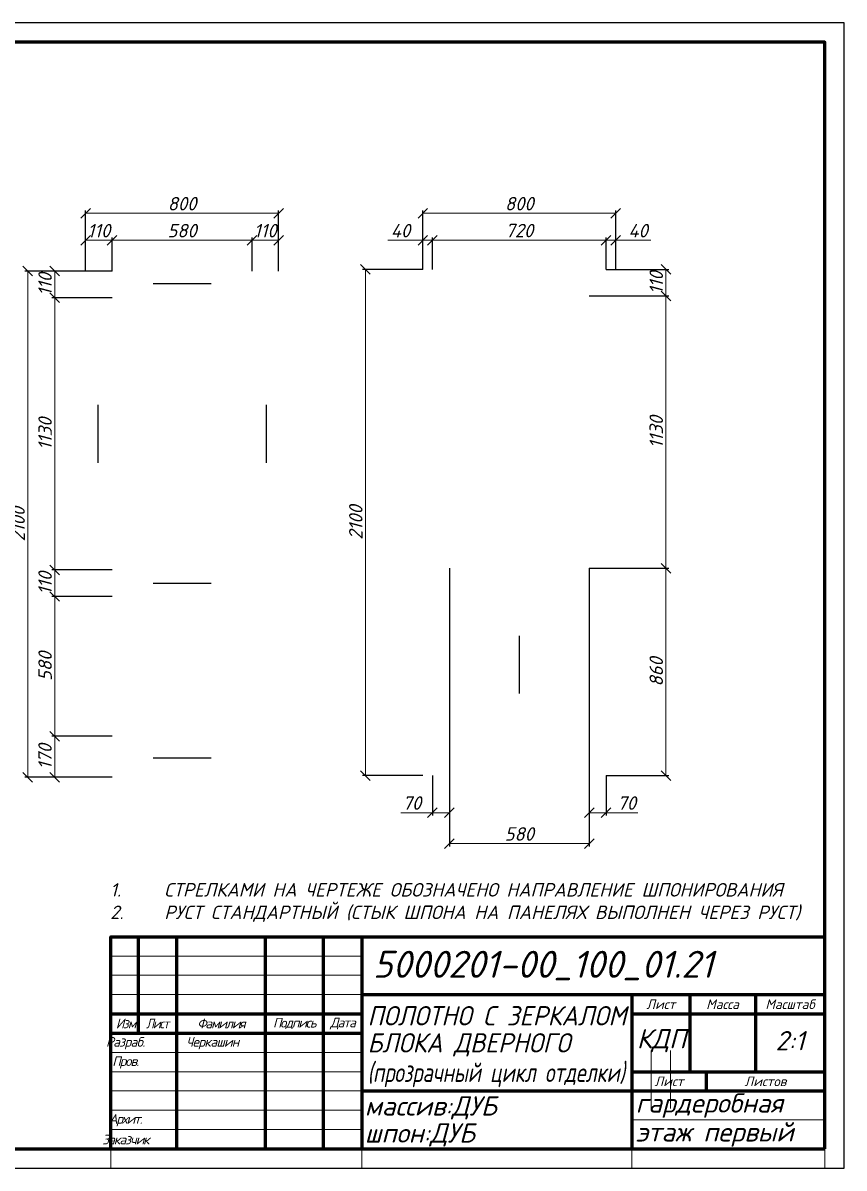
# Paper-space layout 'Лист1' of a CAD drawing. Header units: millimetres. Extents: x 0 to 420, y -322 to 297.
# Drawn here: x 207.2 to 420, y 0 to 297 of the extents above; entities that cross this region are included whole.
import ezdxf
from ezdxf.enums import TextEntityAlignment as Align

# ---------------------------------------------------------------- set-up
doc = ezdxf.new("R2010")
doc.units = ezdxf.units.MM
doc.layers.add('слой служебный  ОБОЗНАЧЕНИЯ', color=1, linetype='Continuous')
doc.layers.add('слой служебный ШТАМП', color=4, linetype='Continuous')
doc.layers.add('слой служебный НАДПИСИ', color=7, linetype='Continuous', lineweight=18)
doc.layers.add('слой служебный РАЗМЕРЫ', color=7, linetype='Continuous', lineweight=18)
doc.styles.add('ЕСКД', font='isocpeui.ttf', dxfattribs={"height": 3.5})
doc.dimstyles.new('ЕСКД', dxfattribs={"dimtxt": 3.5, "dimasz": 2.5, "dimexe": 0.75, "dimexo": 0, "dimgap": 0.75, "dimtad": 1, "dimtxsty": 'ЕСКД', "dimblk": 'OBLIQUE', "dimcen": 2.5, "dimclrd": 256, "dimclre": 256, "dimclrt": 256, "dimadec": 0, "dimazin": 0, "dimtfac": 1, "dimtmove": 0, "dimatfit": 3, "dimfxl": 1, "dimlwd": -1, "dimarcsym": 0})

# ---------------------------------------------------------------- blocks, each defined once
blk = doc.blocks.new('_Oblique')
at = {"color": 0, "linetype": 'ByBlock', "lineweight": -2}
blk.add_line((-0.5, -0.5), (0.5, 0.5), dxfattribs=at)
blk = doc.blocks.new('*D16')
at = {"layer": 'Defpoints', "color": 0, "transparency": 16777216}
for p in [(230.3, 232.62), (215.42, 225.74), (230.3, 225.74)]:
    blk.add_point(p, dxfattribs=at)
at = {"layer": 'слой служебный РАЗМЕРЫ', "lineweight": -2, "transparency": 16777216}
for p, q in [((230.3, 232.62), (214.67, 232.62)), ((230.3, 225.74), (214.67, 225.74))]:
    blk.add_line(p, q, dxfattribs=at)
at = {"layer": 'слой служебный РАЗМЕРЫ', "transparency": 16777216}
blk.add_line((215.42, 232.62), (215.42, 225.74), dxfattribs=at)
at = {"layer": 'слой служебный РАЗМЕРЫ', "transparency": 16777216, "xscale": 2.5, "yscale": 2.5, "zscale": 2.5}
for p, rotation in [((215.42, 232.62), 90), ((215.42, 225.74), 270)]:
    blk.add_blockref('_Oblique', p, dxfattribs=dict(at, rotation=rotation))
at = {"layer": 'слой служебный РАЗМЕРЫ', "transparency": 16777216, "insert": (212.92, 229.18), "char_height": 3.5, "attachment_point": 5, "rotation": 90, "style": 'ЕСКД'}
blk.add_mtext('110', dxfattribs=at)
blk = doc.blocks.new('*D17')
at = {"layer": 'Defpoints', "color": 0, "transparency": 16777216}
for p in [(230.3, 225.74), (215.42, 155.12), (230.3, 155.12)]:
    blk.add_point(p, dxfattribs=at)
at = {"layer": 'слой служебный РАЗМЕРЫ', "lineweight": -2, "transparency": 16777216}
for p, q in [((230.3, 225.74), (214.67, 225.74)), ((230.3, 155.12), (214.67, 155.12))]:
    blk.add_line(p, q, dxfattribs=at)
at = {"layer": 'слой служебный РАЗМЕРЫ', "transparency": 16777216}
blk.add_line((215.42, 225.74), (215.42, 155.12), dxfattribs=at)
at = {"layer": 'слой служебный РАЗМЕРЫ', "transparency": 16777216, "xscale": 2.5, "yscale": 2.5, "zscale": 2.5}
for p, rotation in [((215.42, 225.74), 90), ((215.42, 155.12), 270)]:
    blk.add_blockref('_Oblique', p, dxfattribs=dict(at, rotation=rotation))
at = {"layer": 'слой служебный РАЗМЕРЫ', "transparency": 16777216, "insert": (212.92, 190.43), "char_height": 3.5, "attachment_point": 5, "rotation": 90, "style": 'ЕСКД'}
blk.add_mtext('1130', dxfattribs=at)
blk = doc.blocks.new('*D18')
at = {"layer": 'Defpoints', "color": 0, "transparency": 16777216}
for p in [(215.42, 155.12), (230.3, 155.12), (230.3, 148.24)]:
    blk.add_point(p, dxfattribs=at)
at = {"layer": 'слой служебный РАЗМЕРЫ', "lineweight": -2, "transparency": 16777216}
for p, q in [((230.3, 155.12), (214.67, 155.12)), ((230.3, 148.24), (214.67, 148.24))]:
    blk.add_line(p, q, dxfattribs=at)
at = {"layer": 'слой служебный РАЗМЕРЫ', "transparency": 16777216}
blk.add_line((215.42, 148.24), (215.42, 155.12), dxfattribs=at)
at = {"layer": 'слой служебный РАЗМЕРЫ', "transparency": 16777216, "xscale": 2.5, "yscale": 2.5, "zscale": 2.5}
for p, rotation in [((215.42, 155.12), 90), ((215.42, 148.24), 270)]:
    blk.add_blockref('_Oblique', p, dxfattribs=dict(at, rotation=rotation))
at = {"layer": 'слой служебный РАЗМЕРЫ', "transparency": 16777216, "insert": (212.92, 151.68), "char_height": 3.5, "attachment_point": 5, "rotation": 90, "style": 'ЕСКД'}
blk.add_mtext('110', dxfattribs=at)
blk = doc.blocks.new('*D19')
at = {"layer": 'Defpoints', "color": 0, "transparency": 16777216}
for p in [(230.3, 148.24), (215.42, 111.99), (230.3, 111.99)]:
    blk.add_point(p, dxfattribs=at)
at = {"layer": 'слой служебный РАЗМЕРЫ', "lineweight": -2, "transparency": 16777216}
for p, q in [((230.3, 148.24), (214.67, 148.24)), ((230.3, 111.99), (214.67, 111.99))]:
    blk.add_line(p, q, dxfattribs=at)
at = {"layer": 'слой служебный РАЗМЕРЫ', "transparency": 16777216}
blk.add_line((215.42, 148.24), (215.42, 111.99), dxfattribs=at)
at = {"layer": 'слой служебный РАЗМЕРЫ', "transparency": 16777216, "xscale": 2.5, "yscale": 2.5, "zscale": 2.5}
for p, rotation in [((215.42, 148.24), 90), ((215.42, 111.99), 270)]:
    blk.add_blockref('_Oblique', p, dxfattribs=dict(at, rotation=rotation))
at = {"layer": 'слой служебный РАЗМЕРЫ', "transparency": 16777216, "insert": (212.92, 130.12), "char_height": 3.5, "attachment_point": 5, "rotation": 90, "style": 'ЕСКД'}
blk.add_mtext('580', dxfattribs=at)
blk = doc.blocks.new('*D20')
at = {"layer": 'Defpoints', "color": 0, "transparency": 16777216}
for p in [(230.3, 111.99), (215.42, 101.37), (230.3, 101.37)]:
    blk.add_point(p, dxfattribs=at)
at = {"layer": 'слой служебный РАЗМЕРЫ', "lineweight": -2, "transparency": 16777216}
for p, q in [((230.3, 111.99), (214.67, 111.99)), ((230.3, 101.37), (214.67, 101.37))]:
    blk.add_line(p, q, dxfattribs=at)
at = {"layer": 'слой служебный РАЗМЕРЫ', "transparency": 16777216}
blk.add_line((215.42, 111.99), (215.42, 101.37), dxfattribs=at)
at = {"layer": 'слой служебный РАЗМЕРЫ', "transparency": 16777216, "xscale": 2.5, "yscale": 2.5, "zscale": 2.5}
for p, rotation in [((215.42, 111.99), 90), ((215.42, 101.37), 270)]:
    blk.add_blockref('_Oblique', p, dxfattribs=dict(at, rotation=rotation))
at = {"layer": 'слой служебный РАЗМЕРЫ', "transparency": 16777216, "insert": (212.9, 106.68), "char_height": 3.5, "attachment_point": 5, "rotation": 90, "style": 'ЕСКД'}
blk.add_mtext('170', dxfattribs=at)
blk = doc.blocks.new('*D21')
at = {"layer": 'Defpoints', "color": 0, "transparency": 16777216}
for p in [(208.42, 232.62), (223.42, 232.62), (223.42, 101.37)]:
    blk.add_point(p, dxfattribs=at)
at = {"layer": 'слой служебный РАЗМЕРЫ', "lineweight": -2, "transparency": 16777216}
for p, q in [((223.42, 232.62), (207.67, 232.62)), ((223.42, 101.37), (207.67, 101.37))]:
    blk.add_line(p, q, dxfattribs=at)
at = {"layer": 'слой служебный РАЗМЕРЫ', "transparency": 16777216}
blk.add_line((208.42, 101.37), (208.42, 232.62), dxfattribs=at)
at = {"layer": 'слой служебный РАЗМЕРЫ', "transparency": 16777216, "xscale": 2.5, "yscale": 2.5, "zscale": 2.5}
for p, rotation in [((208.42, 232.62), 90), ((208.42, 101.37), 270)]:
    blk.add_blockref('_Oblique', p, dxfattribs=dict(at, rotation=rotation))
at = {"layer": 'слой служебный РАЗМЕРЫ', "transparency": 16777216, "insert": (205.92, 166.99), "char_height": 3.5, "attachment_point": 5, "rotation": 90, "style": 'ЕСКД'}
blk.add_mtext('2100', dxfattribs=at)
blk = doc.blocks.new('*D22')
at = {"layer": 'Defpoints', "color": 0, "transparency": 16777216}
for p in [(223.42, 240.62), (223.42, 232.62), (230.3, 232.62)]:
    blk.add_point(p, dxfattribs=at)
at = {"layer": 'слой служебный РАЗМЕРЫ', "lineweight": -2, "transparency": 16777216}
for p, q in [((223.42, 232.62), (223.42, 241.37)), ((230.3, 232.62), (230.3, 241.37))]:
    blk.add_line(p, q, dxfattribs=at)
at = {"layer": 'слой служебный РАЗМЕРЫ', "transparency": 16777216}
blk.add_line((230.3, 240.62), (223.42, 240.62), dxfattribs=at)
at = {"layer": 'слой служебный РАЗМЕРЫ', "transparency": 16777216, "xscale": 2.5, "yscale": 2.5, "zscale": 2.5, "rotation": 180}
blk.add_blockref('_Oblique', (223.42, 240.62), dxfattribs=at)
at = {"layer": 'слой служебный РАЗМЕРЫ', "transparency": 16777216, "xscale": 2.5, "yscale": 2.5, "zscale": 2.5}
blk.add_blockref('_Oblique', (230.3, 240.62), dxfattribs=at)
at = {"layer": 'слой служебный РАЗМЕРЫ', "transparency": 16777216, "insert": (226.86, 243.12), "char_height": 3.5, "attachment_point": 5, "style": 'ЕСКД'}
blk.add_mtext('110', dxfattribs=at)
blk = doc.blocks.new('*D23')
at = {"layer": 'Defpoints', "color": 0, "transparency": 16777216}
for p in [(266.55, 240.62), (230.3, 232.62), (266.55, 232.62)]:
    blk.add_point(p, dxfattribs=at)
at = {"layer": 'слой служебный РАЗМЕРЫ', "lineweight": -2, "transparency": 16777216}
for p, q in [((230.3, 232.62), (230.3, 241.37)), ((266.55, 232.62), (266.55, 241.37))]:
    blk.add_line(p, q, dxfattribs=at)
at = {"layer": 'слой служебный РАЗМЕРЫ', "transparency": 16777216}
blk.add_line((230.3, 240.62), (266.55, 240.62), dxfattribs=at)
at = {"layer": 'слой служебный РАЗМЕРЫ', "transparency": 16777216, "xscale": 2.5, "yscale": 2.5, "zscale": 2.5, "rotation": 180}
blk.add_blockref('_Oblique', (230.3, 240.62), dxfattribs=at)
at = {"layer": 'слой служебный РАЗМЕРЫ', "transparency": 16777216, "xscale": 2.5, "yscale": 2.5, "zscale": 2.5}
blk.add_blockref('_Oblique', (266.55, 240.62), dxfattribs=at)
at = {"layer": 'слой служебный РАЗМЕРЫ', "transparency": 16777216, "insert": (248.42, 243.12), "char_height": 3.5, "attachment_point": 5, "style": 'ЕСКД'}
blk.add_mtext('580', dxfattribs=at)
blk = doc.blocks.new('*D24')
at = {"layer": 'Defpoints', "color": 0, "transparency": 16777216}
for p in [(273.42, 240.62), (266.55, 232.62), (273.42, 232.62)]:
    blk.add_point(p, dxfattribs=at)
at = {"layer": 'слой служебный РАЗМЕРЫ', "lineweight": -2, "transparency": 16777216}
for p, q in [((266.55, 232.62), (266.55, 241.37)), ((273.42, 232.62), (273.42, 241.37))]:
    blk.add_line(p, q, dxfattribs=at)
at = {"layer": 'слой служебный РАЗМЕРЫ', "transparency": 16777216}
blk.add_line((266.55, 240.62), (273.42, 240.62), dxfattribs=at)
at = {"layer": 'слой служебный РАЗМЕРЫ', "transparency": 16777216, "xscale": 2.5, "yscale": 2.5, "zscale": 2.5, "rotation": 180}
blk.add_blockref('_Oblique', (266.55, 240.62), dxfattribs=at)
at = {"layer": 'слой служебный РАЗМЕРЫ', "transparency": 16777216, "xscale": 2.5, "yscale": 2.5, "zscale": 2.5}
blk.add_blockref('_Oblique', (273.42, 240.62), dxfattribs=at)
at = {"layer": 'слой служебный РАЗМЕРЫ', "transparency": 16777216, "insert": (269.98, 243.12), "char_height": 3.5, "attachment_point": 5, "style": 'ЕСКД'}
blk.add_mtext('110', dxfattribs=at)
blk = doc.blocks.new('*D25')
at = {"layer": 'Defpoints', "color": 0, "transparency": 16777216}
for p in [(273.42, 247.62), (223.42, 232.62), (273.42, 232.62)]:
    blk.add_point(p, dxfattribs=at)
at = {"layer": 'слой служебный РАЗМЕРЫ', "lineweight": -2, "transparency": 16777216}
for p, q in [((223.42, 232.62), (223.42, 248.37)), ((273.42, 232.62), (273.42, 248.37))]:
    blk.add_line(p, q, dxfattribs=at)
at = {"layer": 'слой служебный РАЗМЕРЫ', "transparency": 16777216}
blk.add_line((223.42, 247.62), (273.42, 247.62), dxfattribs=at)
at = {"layer": 'слой служебный РАЗМЕРЫ', "transparency": 16777216, "xscale": 2.5, "yscale": 2.5, "zscale": 2.5, "rotation": 180}
blk.add_blockref('_Oblique', (223.42, 247.62), dxfattribs=at)
at = {"layer": 'слой служебный РАЗМЕРЫ', "transparency": 16777216, "xscale": 2.5, "yscale": 2.5, "zscale": 2.5}
blk.add_blockref('_Oblique', (273.42, 247.62), dxfattribs=at)
at = {"layer": 'слой служебный РАЗМЕРЫ', "transparency": 16777216, "insert": (248.42, 250.12), "char_height": 3.5, "attachment_point": 5, "style": 'ЕСКД'}
blk.add_mtext('800', dxfattribs=at)
blk = doc.blocks.new('*D26')
at = {"layer": 'Defpoints', "color": 0, "transparency": 16777216}
for p in [(310.82, 240.62), (310.82, 233.06), (313.32, 233.06)]:
    blk.add_point(p, dxfattribs=at)
at = {"layer": 'слой служебный РАЗМЕРЫ', "transparency": 16777216}
for p, q in [((310.82, 240.62), (301.75, 240.62)), ((313.32, 240.62), (310.82, 240.62))]:
    blk.add_line(p, q, dxfattribs=at)
at = {"layer": 'слой служебный РАЗМЕРЫ', "lineweight": -2, "transparency": 16777216}
for p, q in [((310.82, 233.06), (310.82, 241.37)), ((313.32, 233.06), (313.32, 241.37))]:
    blk.add_line(p, q, dxfattribs=at)
at = {"layer": 'слой служебный РАЗМЕРЫ', "transparency": 16777216, "xscale": 2.5, "yscale": 2.5, "zscale": 2.5, "rotation": 180}
blk.add_blockref('_Oblique', (310.82, 240.62), dxfattribs=at)
at = {"layer": 'слой служебный РАЗМЕРЫ', "transparency": 16777216, "xscale": 2.5, "yscale": 2.5, "zscale": 2.5}
blk.add_blockref('_Oblique', (313.32, 240.62), dxfattribs=at)
at = {"layer": 'слой служебный РАЗМЕРЫ', "transparency": 16777216, "insert": (305.04, 243.12), "char_height": 3.5, "attachment_point": 5, "style": 'ЕСКД'}
blk.add_mtext('40', dxfattribs=at)
blk = doc.blocks.new('*D27')
at = {"layer": 'Defpoints', "color": 0, "transparency": 16777216}
for p in [(358.32, 240.62), (313.32, 233.06), (358.32, 233.06)]:
    blk.add_point(p, dxfattribs=at)
at = {"layer": 'слой служебный РАЗМЕРЫ', "lineweight": -2, "transparency": 16777216}
for p, q in [((313.32, 233.06), (313.32, 241.37)), ((358.32, 233.06), (358.32, 241.37))]:
    blk.add_line(p, q, dxfattribs=at)
at = {"layer": 'слой служебный РАЗМЕРЫ', "transparency": 16777216}
blk.add_line((313.32, 240.62), (358.32, 240.62), dxfattribs=at)
at = {"layer": 'слой служебный РАЗМЕРЫ', "transparency": 16777216, "xscale": 2.5, "yscale": 2.5, "zscale": 2.5, "rotation": 180}
blk.add_blockref('_Oblique', (313.32, 240.62), dxfattribs=at)
at = {"layer": 'слой служебный РАЗМЕРЫ', "transparency": 16777216, "xscale": 2.5, "yscale": 2.5, "zscale": 2.5}
blk.add_blockref('_Oblique', (358.32, 240.62), dxfattribs=at)
at = {"layer": 'слой служебный РАЗМЕРЫ', "transparency": 16777216, "insert": (335.82, 243.14), "char_height": 3.5, "attachment_point": 5, "style": 'ЕСКД'}
blk.add_mtext('720', dxfattribs=at)
blk = doc.blocks.new('*D28')
at = {"layer": 'Defpoints', "color": 0, "transparency": 16777216}
for p in [(360.82, 240.62), (358.32, 233.06), (360.82, 233.06)]:
    blk.add_point(p, dxfattribs=at)
at = {"layer": 'слой служебный РАЗМЕРЫ', "lineweight": -2, "transparency": 16777216}
for p, q in [((358.32, 233.06), (358.32, 241.37)), ((360.82, 233.06), (360.82, 241.37))]:
    blk.add_line(p, q, dxfattribs=at)
at = {"layer": 'слой служебный РАЗМЕРЫ', "transparency": 16777216}
for p, q in [((358.32, 240.62), (360.82, 240.62)), ((360.82, 240.62), (369.89, 240.62))]:
    blk.add_line(p, q, dxfattribs=at)
at = {"layer": 'слой служебный РАЗМЕРЫ', "transparency": 16777216, "xscale": 2.5, "yscale": 2.5, "zscale": 2.5, "rotation": 180}
blk.add_blockref('_Oblique', (358.32, 240.62), dxfattribs=at)
at = {"layer": 'слой служебный РАЗМЕРЫ', "transparency": 16777216, "xscale": 2.5, "yscale": 2.5, "zscale": 2.5}
blk.add_blockref('_Oblique', (360.82, 240.62), dxfattribs=at)
at = {"layer": 'слой служебный РАЗМЕРЫ', "transparency": 16777216, "insert": (366.61, 243.12), "char_height": 3.5, "attachment_point": 5, "style": 'ЕСКД'}
blk.add_mtext('40', dxfattribs=at)
blk = doc.blocks.new('*D29')
at = {"layer": 'Defpoints', "color": 0, "transparency": 16777216}
for p in [(310.82, 247.62), (310.82, 233.06), (360.82, 233.06)]:
    blk.add_point(p, dxfattribs=at)
at = {"layer": 'слой служебный РАЗМЕРЫ', "lineweight": -2, "transparency": 16777216}
for p, q in [((310.82, 233.06), (310.82, 248.37)), ((360.82, 233.06), (360.82, 248.37))]:
    blk.add_line(p, q, dxfattribs=at)
at = {"layer": 'слой служебный РАЗМЕРЫ', "transparency": 16777216}
blk.add_line((360.82, 247.62), (310.82, 247.62), dxfattribs=at)
at = {"layer": 'слой служебный РАЗМЕРЫ', "transparency": 16777216, "xscale": 2.5, "yscale": 2.5, "zscale": 2.5, "rotation": 180}
blk.add_blockref('_Oblique', (310.82, 247.62), dxfattribs=at)
at = {"layer": 'слой служебный РАЗМЕРЫ', "transparency": 16777216, "xscale": 2.5, "yscale": 2.5, "zscale": 2.5}
blk.add_blockref('_Oblique', (360.82, 247.62), dxfattribs=at)
at = {"layer": 'слой служебный РАЗМЕРЫ', "transparency": 16777216, "insert": (335.82, 250.12), "char_height": 3.5, "attachment_point": 5, "style": 'ЕСКД'}
blk.add_mtext('800', dxfattribs=at)
blk = doc.blocks.new('*D30')
at = {"layer": 'Defpoints', "color": 0, "transparency": 16777216}
for p in [(310.82, 233.06), (295.95, 101.81), (310.82, 101.81)]:
    blk.add_point(p, dxfattribs=at)
at = {"layer": 'слой служебный РАЗМЕРЫ', "lineweight": -2, "transparency": 16777216}
for p, q in [((310.82, 233.06), (295.2, 233.06)), ((310.82, 101.81), (295.2, 101.81))]:
    blk.add_line(p, q, dxfattribs=at)
at = {"layer": 'слой служебный РАЗМЕРЫ', "transparency": 16777216}
blk.add_line((295.95, 233.06), (295.95, 101.81), dxfattribs=at)
at = {"layer": 'слой служебный РАЗМЕРЫ', "transparency": 16777216, "xscale": 2.5, "yscale": 2.5, "zscale": 2.5}
for p, rotation in [((295.95, 233.06), 90), ((295.95, 101.81), 270)]:
    blk.add_blockref('_Oblique', p, dxfattribs=dict(at, rotation=rotation))
at = {"layer": 'слой служебный РАЗМЕРЫ', "transparency": 16777216, "insert": (293.45, 167.43), "char_height": 3.5, "attachment_point": 5, "rotation": 90, "style": 'ЕСКД'}
blk.add_mtext('2100', dxfattribs=at)
blk = doc.blocks.new('*D63')
at = {"layer": 'Defpoints', "color": 0, "transparency": 16777216}
for p in [(358.32, 233.06), (353.95, 226.18), (373.82, 226.18)]:
    blk.add_point(p, dxfattribs=at)
at = {"layer": 'слой служебный РАЗМЕРЫ', "lineweight": -2, "transparency": 16777216}
for p, q in [((358.32, 233.06), (374.57, 233.06)), ((353.95, 226.18), (374.57, 226.18))]:
    blk.add_line(p, q, dxfattribs=at)
at = {"layer": 'слой служебный РАЗМЕРЫ', "transparency": 16777216}
blk.add_line((373.82, 233.06), (373.82, 226.18), dxfattribs=at)
at = {"layer": 'слой служебный РАЗМЕРЫ', "transparency": 16777216, "xscale": 2.5, "yscale": 2.5, "zscale": 2.5}
for p, rotation in [((373.82, 233.06), 90), ((373.82, 226.18), 270)]:
    blk.add_blockref('_Oblique', p, dxfattribs=dict(at, rotation=rotation))
at = {"layer": 'слой служебный РАЗМЕРЫ', "transparency": 16777216, "insert": (371.32, 229.62), "char_height": 3.5, "attachment_point": 5, "rotation": 90, "style": 'ЕСКД'}
blk.add_mtext('110', dxfattribs=at)
blk = doc.blocks.new('*D64')
at = {"layer": 'Defpoints', "color": 0, "transparency": 16777216}
for p in [(353.95, 226.18), (353.95, 155.56), (373.82, 155.56)]:
    blk.add_point(p, dxfattribs=at)
at = {"layer": 'слой служебный РАЗМЕРЫ', "lineweight": -2, "transparency": 16777216}
for p, q in [((353.95, 226.18), (374.57, 226.18)), ((353.95, 155.56), (374.57, 155.56))]:
    blk.add_line(p, q, dxfattribs=at)
at = {"layer": 'слой служебный РАЗМЕРЫ', "transparency": 16777216}
blk.add_line((373.82, 226.18), (373.82, 155.56), dxfattribs=at)
at = {"layer": 'слой служебный РАЗМЕРЫ', "transparency": 16777216, "xscale": 2.5, "yscale": 2.5, "zscale": 2.5}
for p, rotation in [((373.82, 226.18), 90), ((373.82, 155.56), 270)]:
    blk.add_blockref('_Oblique', p, dxfattribs=dict(at, rotation=rotation))
at = {"layer": 'слой служебный РАЗМЕРЫ', "transparency": 16777216, "insert": (371.32, 190.87), "char_height": 3.5, "attachment_point": 5, "rotation": 90, "style": 'ЕСКД'}
blk.add_mtext('1130', dxfattribs=at)
blk = doc.blocks.new('*D65')
at = {"layer": 'Defpoints', "color": 0, "transparency": 16777216}
for p in [(353.95, 155.56), (373.82, 155.56), (358.32, 101.81)]:
    blk.add_point(p, dxfattribs=at)
at = {"layer": 'слой служебный РАЗМЕРЫ', "lineweight": -2, "transparency": 16777216}
for p, q in [((353.95, 155.56), (374.57, 155.56)), ((358.32, 101.81), (374.57, 101.81))]:
    blk.add_line(p, q, dxfattribs=at)
at = {"layer": 'слой служебный РАЗМЕРЫ', "transparency": 16777216}
blk.add_line((373.82, 101.81), (373.82, 155.56), dxfattribs=at)
at = {"layer": 'слой служебный РАЗМЕРЫ', "transparency": 16777216, "xscale": 2.5, "yscale": 2.5, "zscale": 2.5}
for p, rotation in [((373.82, 155.56), 90), ((373.82, 101.81), 270)]:
    blk.add_blockref('_Oblique', p, dxfattribs=dict(at, rotation=rotation))
at = {"layer": 'слой служебный РАЗМЕРЫ', "transparency": 16777216, "insert": (371.32, 128.68), "char_height": 3.5, "attachment_point": 5, "rotation": 90, "style": 'ЕСКД'}
blk.add_mtext('860', dxfattribs=at)
blk = doc.blocks.new('*D66')
at = {"layer": 'Defpoints', "color": 0, "transparency": 16777216}
for p in [(317.7, 155.56), (313.32, 101.81), (313.32, 92.16)]:
    blk.add_point(p, dxfattribs=at)
at = {"layer": 'слой служебный РАЗМЕРЫ', "lineweight": -2, "transparency": 16777216}
for p, q in [((317.7, 155.56), (317.7, 91.41)), ((313.32, 101.81), (313.32, 91.41))]:
    blk.add_line(p, q, dxfattribs=at)
at = {"layer": 'слой служебный РАЗМЕРЫ', "transparency": 16777216}
for p, q in [((313.32, 92.16), (305.13, 92.16)), ((317.7, 92.16), (313.32, 92.16))]:
    blk.add_line(p, q, dxfattribs=at)
at = {"layer": 'слой служебный РАЗМЕРЫ', "transparency": 16777216, "xscale": 2.5, "yscale": 2.5, "zscale": 2.5, "rotation": 180}
blk.add_blockref('_Oblique', (313.32, 92.16), dxfattribs=at)
at = {"layer": 'слой служебный РАЗМЕРЫ', "transparency": 16777216, "xscale": 2.5, "yscale": 2.5, "zscale": 2.5}
blk.add_blockref('_Oblique', (317.7, 92.16), dxfattribs=at)
at = {"layer": 'слой служебный РАЗМЕРЫ', "transparency": 16777216, "insert": (307.98, 94.68), "char_height": 3.5, "attachment_point": 5, "style": 'ЕСКД'}
blk.add_mtext('70', dxfattribs=at)
blk = doc.blocks.new('*D67')
at = {"layer": 'Defpoints', "color": 0, "transparency": 16777216}
for p in [(353.95, 155.56), (358.32, 101.81), (358.32, 92.16)]:
    blk.add_point(p, dxfattribs=at)
at = {"layer": 'слой служебный РАЗМЕРЫ', "lineweight": -2, "transparency": 16777216}
for p, q in [((353.95, 155.56), (353.95, 91.41)), ((358.32, 101.81), (358.32, 91.41))]:
    blk.add_line(p, q, dxfattribs=at)
at = {"layer": 'слой служебный РАЗМЕРЫ', "transparency": 16777216}
for p, q in [((353.95, 92.16), (358.32, 92.16)), ((358.32, 92.16), (366.51, 92.16))]:
    blk.add_line(p, q, dxfattribs=at)
at = {"layer": 'слой служебный РАЗМЕРЫ', "transparency": 16777216, "xscale": 2.5, "yscale": 2.5, "zscale": 2.5, "rotation": 180}
blk.add_blockref('_Oblique', (353.95, 92.16), dxfattribs=at)
at = {"layer": 'слой служебный РАЗМЕРЫ', "transparency": 16777216, "xscale": 2.5, "yscale": 2.5, "zscale": 2.5}
blk.add_blockref('_Oblique', (358.32, 92.16), dxfattribs=at)
at = {"layer": 'слой служебный РАЗМЕРЫ', "transparency": 16777216, "insert": (363.66, 94.68), "char_height": 3.5, "attachment_point": 5, "style": 'ЕСКД'}
blk.add_mtext('70', dxfattribs=at)
blk = doc.blocks.new('*D68')
at = {"layer": 'Defpoints', "color": 0, "transparency": 16777216}
for p in [(317.7, 155.56), (353.95, 155.56), (353.95, 84.16)]:
    blk.add_point(p, dxfattribs=at)
at = {"layer": 'слой служебный РАЗМЕРЫ', "lineweight": -2, "transparency": 16777216}
for p, q in [((317.7, 155.56), (317.7, 83.41)), ((353.95, 155.56), (353.95, 83.41))]:
    blk.add_line(p, q, dxfattribs=at)
at = {"layer": 'слой служебный РАЗМЕРЫ', "transparency": 16777216}
blk.add_line((317.7, 84.16), (353.95, 84.16), dxfattribs=at)
at = {"layer": 'слой служебный РАЗМЕРЫ', "transparency": 16777216, "xscale": 2.5, "yscale": 2.5, "zscale": 2.5, "rotation": 180}
blk.add_blockref('_Oblique', (317.7, 84.16), dxfattribs=at)
at = {"layer": 'слой служебный РАЗМЕРЫ', "transparency": 16777216, "xscale": 2.5, "yscale": 2.5, "zscale": 2.5}
blk.add_blockref('_Oblique', (353.95, 84.16), dxfattribs=at)
at = {"layer": 'слой служебный РАЗМЕРЫ', "transparency": 16777216, "insert": (335.82, 86.66), "char_height": 3.5, "attachment_point": 5, "style": 'ЕСКД'}
blk.add_mtext('580', dxfattribs=at)

psp = doc.layouts.new('Лист1')

# ---------------------------------------------------------------- linework, layer by layer
at = {"layer": 'Defpoints', "lineweight": 20}
for p, q in [((370, 30.47783), (370, 15.47783)), ((375, 30.47783), (375, 15.47783))]:
    psp.add_line(p, q, dxfattribs=at)
at = {"layer": 'слой служебный  ОБОЗНАЧЕНИЯ'}
for points in [[(240.92038, 229.43149), (243.42038, 229.43149), (253.42038, 229.43149), (255.92038, 229.43149)], [(226.60788, 197.93149), (226.60788, 195.43149), (226.60788, 185.43149), (226.60788, 182.93149)], [(270.23288, 197.93149), (270.23288, 195.43149), (270.23288, 185.43149), (270.23288, 182.93149)], [(240.92038, 151.68149), (243.42038, 151.68149), (253.42038, 151.68149), (255.92038, 151.68149)], [(335.82143, 138.056), (335.82143, 135.556), (335.82143, 125.556), (335.82143, 123.056)], [(240.92038, 106.43149), (243.42038, 106.43149), (253.42038, 106.43149), (255.92038, 106.43149)]]:
    psp.add_lwpolyline(points, dxfattribs=at)
at = {"layer": 'слой служебный ШТАМП', "lineweight": 60}
for p, q in [((237, 60), (237, 35)), ((247, 60), (247, 5)), ((270, 60), (270, 5)), ((285, 60), (285, 5)), ((295, 60), (295, 5)), ((295, 45), (415, 45)), ((365, 45), (365, 5)), ((380, 45), (380, 25)), ((397, 45), (397, 25)), ((230, 40), (295, 40)), ((365, 40), (415, 40)), ((230, 35), (295, 35)), ((365, 25), (415, 25)), ((384.2314, 25), (384.2314, 20)), ((295, 20), (415, 20))]:
    psp.add_line(p, q, dxfattribs=at)
at = {"layer": 'слой служебный ШТАМП'}
for p in [(415, 60), (230, 5)]:
    psp.add_line(p, (415, 5), dxfattribs=at)
at = {"layer": 'слой служебный ШТАМП', "lineweight": 15}
for p, q in [((230, 55), (295, 55)), ((230, 50), (295, 50)), ((230, 45), (295, 45)), ((230, 30), (295, 30)), ((230, 25), (295, 25)), ((230, 20), (295, 20)), ((230, 15), (295, 15)), ((230, 10), (295, 10))]:
    psp.add_line(p, q, dxfattribs=at)
at = {"layer": 'слой служебный ШТАМП', "lineweight": 0}
for p, q in [((230, 5), (230, 0)), ((295, 5), (295, 0)), ((365, 5), (365, 0)), ((415, 5), (415, 0))]:
    psp.add_line(p, q, dxfattribs=at)
at = {"layer": 'слой служебный ШТАМП', "lineweight": 25}
psp.add_lwpolyline([(420, 0), (420, 297), (0, 297), (0, 0)], close=True, dxfattribs=at)
at = {"layer": 'слой служебный ШТАМП', "lineweight": 60}
psp.add_lwpolyline([(415, 5), (415, 292), (20, 292), (20, 5)], close=True, dxfattribs=at)
psp.add_lwpolyline([(230, 5), (230, 60), (415, 60)], dxfattribs=at)
at = {"layer": 'слой служебный ШТАМП', "lineweight": 20}
psp.add_lwpolyline([(365, 12.5), (415, 12.5)], dxfattribs=at)

# ---------------------------------------------------------------- texts
at = {"layer": 'слой служебный НАДПИСИ', "insert": (229.79963, 73.91611), "char_height": 3.5, "attachment_point": 1, "style": 'ЕСКД'}
psp.add_mtext_dynamic_manual_height_columns('1.^IСТРЕЛКАМИ НА ЧЕРТЕЖЕ ОБОЗНАЧЕНО НАПРАВЛЕНИЕ ШПОНИРОВАНИЯ\\P2.^IРУСТ СТАНДАРТНЫЙ (СТЫК ШПОНА НА ПАНЕЛЯХ ВЫПОЛНЕН ЧЕРЕЗ РУСТ)', width=183.3193406, gutter_width=17.5, heights=[0], dxfattribs=at)
at = {"layer": 'слой служебный ШТАМП', "lineweight": -3, "style": 'ЕСКД'}
for s, height, p in [('5000201-00_100_01.21', 7, (297.88742, 49.35791)), ('массив:ДУБ', 5, (295.76474, 13.62659)), ('гардеробная', 5, (366, 14.39435)), ('этаж первый', 5, (366, 6.89435)), ('шпон:ДУБ', 5, (295.76474, 6.60919))]:
    psp.add_text(s, height=height, dxfattribs=at).set_placement(p)
for s, width, p, p2 in [('ПОЛОТНО С ЗЕРКАЛОМ', 0.919223, (296.48778, 37.00446), (363.54581, 37.00446)), ('(прозрачный цикл отделки)', 0.748011, (296.48778, 22.32495), (363.21945, 22.32495))]:
    psp.add_text(s, height=5, dxfattribs=dict(at, width=width)).set_placement(p, p2, align=Align.FIT)
at = {"layer": 'слой служебный ШТАМП', "lineweight": -3, "style": 'ЕСКД', "width": 0.929113}
psp.add_text('БЛОКА ДВЕРНОГО', height=5, dxfattribs=at).set_placement((296.48778, 29.97998))
at = {"layer": 'слой служебный ШТАМП', "lineweight": -3, "attachment_point": 5, "style": 'ЕСКД'}
for s, insert, char_height, width in [('Лист', (372.5, 42.5), 2.5, 14.4), ('Масса', (388.5, 42.5), 2.5, 16.4), ('Масштаб', (406, 42.5), 2.5, 17.4), ('{\\T0.85;Изм}', (233.75, 37.5), 2.5, 6.4), ('{\\W0.9;\\T0.85;Лист}', (242, 37.5), 2.5, 9.4), ('{\\T0.85;Фамилия}', (258.5, 37.5), 2.5, 22.4), ('{\\T0.85;Подпись}', (277.5, 37.5), 2.5, 14.4), ('{\\T0.85;Дата}', (290, 37.5), 2.5, 9.4), ('КДП', (372.66895, 33.04421), 5, 17.4), ('{\\T0.9;Разраб.}', (233.75, 32.4), 2.5, 6.4), ('{\\T0.9;Черкашин}', (256.2714, 32.4), 2.5, 17.0405623), ('2:1', (406, 33.04421), 5, 17.4), ('{\\T0.85;Пров.}', (233.75, 27.4), 2.5, 6.4), ('Лист', (374.6157, 22.5), 2.5, 18.6313957), ('Листов', (399.6157, 22.5), 2.5, 30.1686043), ('{\\T0.85;Архит.}', (233.75, 12.4), 2.5, 6.4), ('{\\T0.85;Заказчик}', (233.75, 7.4), 2.5, 6.4)]:
    psp.add_mtext(s, dxfattribs=dict(at, insert=insert, char_height=char_height, width=width))

# ---------------------------------------------------------------- dimensions: what is measured, and where the dimension line sits
at = {"layer": 'слой служебный РАЗМЕРЫ'}
for base, p1, p2, angle, picture, middle in [((273.42038, 247.61899), (223.42038, 232.61899), (273.42038, 232.61899), 180, '*D25', (248.42038, 250.11899)), ((310.82143, 247.61899), (360.82143, 233.056), (310.82143, 233.056), 180, '*D29', (335.82143, 250.11899)), ((223.42038, 240.61899), (230.29538, 232.61899), (223.42038, 232.61899), 180, '*D22', (226.85788, 243.11899)), ((266.54538, 240.61899), (230.29538, 232.61899), (266.54538, 232.61899), 180, '*D23', (248.42038, 243.11899)), ((273.42038, 240.61899), (266.54538, 232.61899), (273.42038, 232.61899), 180, '*D24', (269.98288, 243.11899)), ((310.82143, 240.61899), (313.32143, 233.056), (310.82143, 233.056), 180, '*D26', (305.03658, 243.11899)), ((358.32143, 240.61899), (313.32143, 233.056), (358.32143, 233.056), 180, '*D27', (335.82143, 243.14153)), ((360.82143, 240.61899), (358.32143, 233.056), (360.82143, 233.056), 180, '*D28', (366.60628, 243.11899)), ((208.42038, 232.61899), (223.42038, 101.36899), (223.42038, 232.61899), 270, '*D21', (205.92038, 166.99399)), ((215.42038, 225.74399), (230.29538, 232.61899), (230.29538, 225.74399), 270, '*D16', (212.92038, 229.18149)), ((295.94643, 101.806), (310.82143, 233.056), (310.82143, 101.806), 270, '*D30', (293.44643, 167.431)), ((373.82143, 226.181), (358.32143, 233.056), (353.94643, 226.181), 90, '*D63', (371.32143, 229.6185)), ((215.42038, 155.11899), (230.29538, 225.74399), (230.29538, 155.11899), 270, '*D17', (212.92038, 190.43149)), ((373.82143, 155.556), (353.94643, 226.181), (353.94643, 155.556), 90, '*D64', (371.32143, 190.8685)), ((215.42038, 155.11899), (230.29538, 148.24399), (230.29538, 155.11899), 270, '*D18', (212.92038, 151.68149)), ((373.82143, 155.556), (358.32143, 101.806), (353.94643, 155.556), 90, '*D65', (371.32143, 128.681)), ((215.42038, 111.99399), (230.29538, 148.24399), (230.29538, 111.99399), 270, '*D19', (212.92038, 130.11899)), ((215.42038, 101.36899), (230.29538, 111.99399), (230.29538, 101.36899), 270, '*D20', (212.89784, 106.68149))]:
    dim = psp.add_linear_dim(base=base, p1=p1, p2=p2, angle=angle, dimstyle='ЕСКД', override={"dimlfac": -16}, dxfattribs=at)
    dim.commit()
    dim.dimension.update_dxf_attribs({"geometry": picture, "text_midpoint": middle})
for base, p1, p2, picture, middle in [((313.32143, 92.15907), (317.69643, 155.556), (313.32143, 101.806), '*D66', (307.97806, 94.68161)), ((353.94643, 84.15907), (317.69643, 155.556), (353.94643, 155.556), '*D68', (335.82143, 86.65907)), ((358.32143, 92.15907), (353.94643, 155.556), (358.32143, 101.806), '*D67', (363.6648, 94.68161))]:
    dim = psp.add_linear_dim(base=base, p1=p1, p2=p2, dimstyle='ЕСКД', override={"dimlfac": -16}, dxfattribs=at)
    dim.commit()
    dim.dimension.update_dxf_attribs({"geometry": picture, "text_midpoint": middle})

doc.saveas('drawing.dxf')
